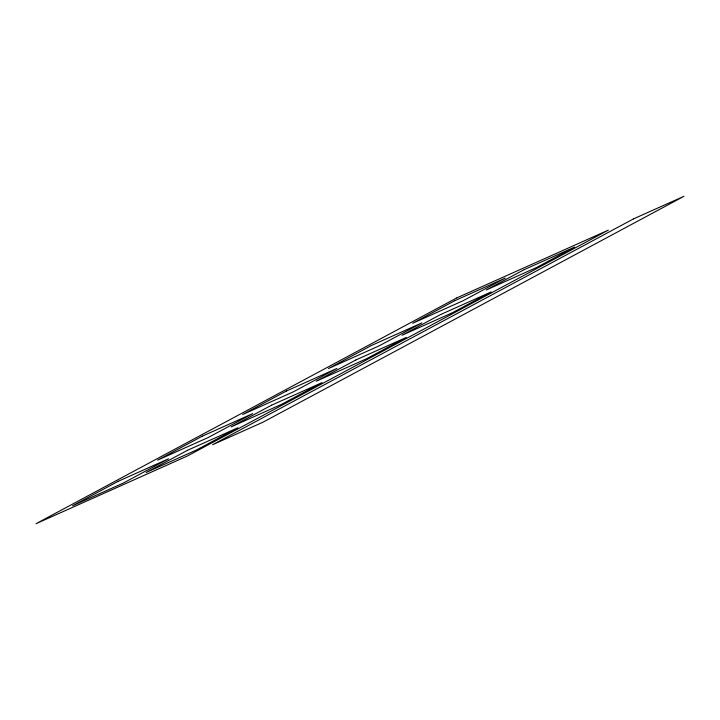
<?xml version="1.0" encoding="UTF-8"?>
<svg xmlns="http://www.w3.org/2000/svg" width="720" height="720" viewBox="0 0 720 720"><rect width="100%" height="100%" fill="white"/><g stroke="black" fill="none" stroke-linecap="round" stroke-linejoin="round"><path stroke-width="1.08" d="M456.939 297.837L36 523.71L187.371 456.012L608.31 230.139L456.939 297.837M118.062 481.365L72.603 505.755L123.057 483.192L168.525 458.802L118.062 481.365M202.248 436.194L157.635 460.134L208.089 437.571L252.711 413.622L202.248 436.194M286.434 391.014L242.658 414.504L293.121 391.941L336.897 368.451L286.434 391.014M454.815 300.672L412.722 323.253L463.176 300.69L505.269 278.1L454.815 300.672M371.376 345.51L328.437 368.55L378.9 345.978L421.83 322.947L371.376 345.51M187.443 450.333L146.187 472.473L196.65 449.91L237.897 427.77L187.443 450.333M271.629 405.162L231.219 426.843L281.682 404.28L322.092 382.599L271.629 405.162M355.815 359.991L316.251 381.222L366.705 358.659L406.278 337.428L355.815 359.991M440.757 314.478L402.03 335.259L452.484 312.696L491.211 291.915L440.757 314.478M524.196 269.64L486.306 289.971L536.769 267.408L574.65 247.077L524.196 269.64M633.546 218.862L212.607 444.726L263.061 422.163L684 196.29L633.546 218.862"/></g></svg>
